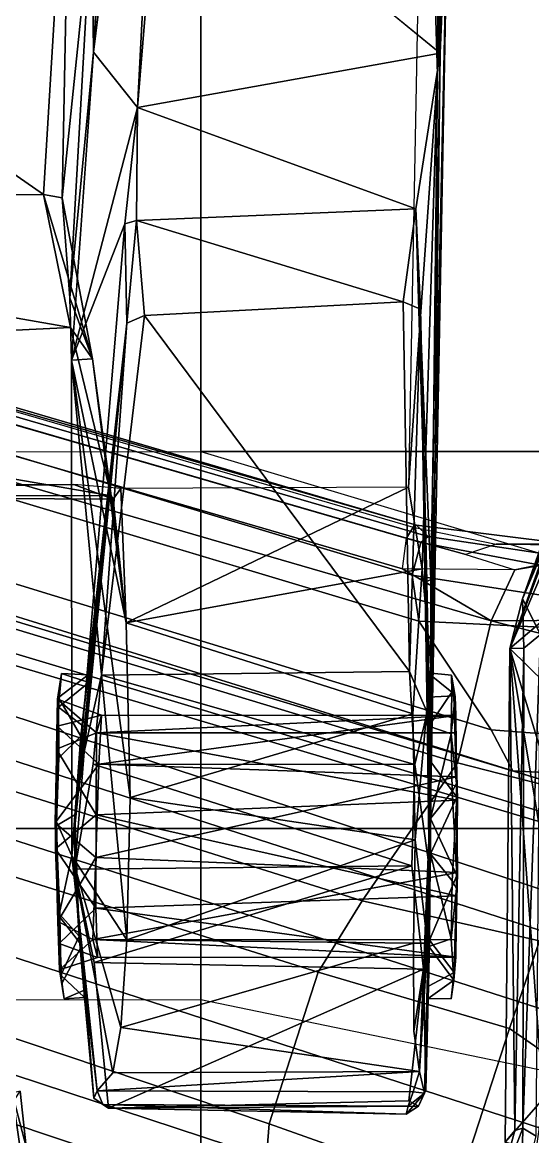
# Model space of a CAD drawing. Extents: x -14.5 to 14.5, y -12.2 to 16.5.
# Drawn here: x -2.475 to -1.69, y 0.532 to 2.248 of the extents above; entities that cross this region are included whole.
import ezdxf

# ---------------------------------------------------------------- set-up
doc = ezdxf.new("R2010")
doc.units = 0
doc.header["$MEASUREMENT"] = 0
for name, color, linetype in [('BASE', 253, 'Continuous'), ('FABRIC', 80, 'Continuous'), ('SEAT-CHASSIS', 253, 'Continuous'), ('SEAT-FRAME', 253, 'Continuous')]:
    doc.layers.add(name, color=color, linetype=linetype)

msp = doc.modelspace()

# ---------------------------------------------------------------- linework, layer by layer
at = {"layer": 'BASE'}
for points in [[(-1.9523, 0.895, 7.085), (-1.8056, 1.1079, 7.0339), (-13.4938, 4.6436, 4.3934), (-13.4925, 4.5277, 4.4344)], [(-1.7533, 1.3264, 6.9168), (-12.9834, 4.5899, 4.4664), (-13.4938, 4.6436, 4.3934), (-1.8056, 1.1079, 7.0339)], [(-1.7533, 1.3264, 6.9168), (-1.8899, 1.4063, 6.8442), (-11.1579, 4.1057, 4.8039), (-12.9834, 4.5899, 4.4664)], [(-2.0197, 0.7853, 7.0973), (-1.9523, 0.895, 7.085), (-13.4925, 4.5277, 4.4344), (-13.5515, 4.4038, 4.4405)], [(-1.2637, 0.7159, 4.4404), (-12.328, 4.2866, 3.356), (-12.3542, 4.423, 3.4417), (-1.222, 0.7632, 4.5663)], [(-1.5852, 0.9892, 6.0103), (-1.222, 0.7632, 4.5663), (-12.3542, 4.423, 3.4417), (-10.1613, 3.5437, 4.2331)], [(-13.5519, 4.4026, 4.4405), (-13.577, 4.2677, 4.4344), (-2.1056, 0.4235, 7.085), (-2.0956, 0.5519, 7.0973)], [(-13.5519, 4.4026, 4.4405), (-2.0956, 0.5519, 7.0973), (-2.0197, 0.7853, 7.0973), (-13.5515, 4.4038, 4.4405)], [(-1.2637, 0.7159, 4.4404), (-1.3389, 0.6206, 4.3723), (-12.3551, 4.1518, 3.3008), (-12.328, 4.2866, 3.356)], [(-13.577, 4.2677, 4.4344), (-13.6462, 4.1747, 4.3934), (-2.112, 0.165, 7.0339), (-2.1056, 0.4235, 7.085)], [(-2.112, 0.165, 7.0339), (-13.6462, 4.1747, 4.3934), (-13.2017, 3.9181, 4.4664), (-2.1981, -0.0425, 6.9168)], [(-1.3935, 0.4528, 4.3723), (-12.4004, 4.0291, 3.2861), (-12.3551, 4.1518, 3.3008), (-1.3389, 0.6206, 4.3723)], [(-1.8839, 1.4539, 6.7906), (-10.3987, 3.9255, 4.925), (-11.1579, 4.1057, 4.8039), (-1.8899, 1.4063, 6.8442)], [(-1.448, 0.2849, 4.3723), (-12.4358, 3.9033, 3.3008), (-12.4004, 4.0291, 3.2861), (-1.3935, 0.4528, 4.3723)], [(-13.2017, 3.9181, 4.4664), (-11.4401, 3.2369, 4.8039), (-2.3555, -0.0269, 6.8442), (-2.1981, -0.0425, 6.9168)], [(-10.1873, 3.8901, 4.9419), (-1.8736, 1.4707, 6.7435), (-1.8839, 1.4539, 6.7906), (-10.3987, 3.9255, 4.925)], [(-1.448, 0.2849, 4.3723), (-1.4431, 0.1637, 4.4404), (-12.4931, 3.7783, 3.356), (-12.4358, 3.9033, 3.3008)], [(-9.3923, 3.6833, 5.0656), (-10.1873, 3.8901, 4.9419), (-1.8736, 1.4707, 6.7435), (-1.8684, 1.4737, 6.6973)], [(-1.4372, 0.1008, 4.5663), (-12.5945, 3.6833, 3.4417), (-12.4931, 3.7783, 3.356), (-1.4431, 0.1637, 4.4404)], [(-1.675, 1.0814, 6.3732), (-10.1721, 3.6408, 4.5612), (-10.1351, 3.7122, 4.6754), (-1.7203, 1.0954, 6.5155)], [(-9.3923, 3.6833, 5.0656), (-1.8684, 1.4737, 6.6973), (-3.0733, 1.8203, 6.4086), (-9.5078, 3.7178, 4.9632)], [(-1.4372, 0.1008, 4.5663), (-1.8638, 0.1315, 6.0103), (-10.3036, 3.1057, 4.2331), (-12.5945, 3.6833, 3.4417)], [(-1.675, 1.0814, 6.3732), (-1.6792, 1.0333, 6.2321), (-10.1726, 3.586, 4.4356), (-10.1721, 3.6408, 4.5612)], [(-1.5852, 0.9892, 6.0103), (-10.1613, 3.5437, 4.2331), (-10.1726, 3.586, 4.4356), (-1.6792, 1.0333, 6.2321)], [(-1.8648, 1.326, 6.5461), (-1.7533, 1.1584, 6.5345), (-8.8919, 3.3499, 4.9948), (-9.389, 3.5835, 4.902)], [(-1.7203, 1.0954, 6.5155), (-8.7803, 3.2909, 4.9717), (-8.8919, 3.3499, 4.9948), (-1.7533, 1.1584, 6.5345)], [(-2.3555, -0.0269, 6.8442), (-11.4401, 3.2369, 4.8039), (-10.72, 2.9364, 4.925), (-2.3787, -0.0689, 6.7906)], [(-1.9658, 0.151, 6.2321), (-10.3376, 3.0782, 4.4356), (-10.3036, 3.1057, 4.2331), (-1.8638, 0.1315, 6.0103)], [(-1.9658, 0.151, 6.2321), (-1.9907, 0.1097, 6.3732), (-10.3694, 3.0335, 4.5612), (-10.3376, 3.0782, 4.4356)], [(-2.0356, 0.125, 6.5155), (-10.3815, 2.954, 4.6754), (-10.3694, 3.0335, 4.5612), (-1.9907, 0.1097, 6.3732)], [(-2.3802, -0.0885, 6.7435), (-2.3787, -0.0689, 6.7906), (-10.72, 2.9364, 4.925), (-10.5282, 2.8407, 4.9419)], [(-2.3778, -0.094, 6.6973), (-2.3802, -0.0885, 6.7435), (-10.5282, 2.8407, 4.9419), (-9.7635, 2.5408, 5.0656)], [(-2.0994, 0.0934, 6.5345), (-2.288, 0.0233, 6.5461), (-9.7022, 2.6196, 4.902), (-9.1627, 2.5164, 4.9948)], [(-9.8772, 2.5808, 4.9632), (-3.5563, 0.3337, 6.4086), (-2.3778, -0.094, 6.6973), (-9.7635, 2.5408, 5.0656)], [(-2.0994, 0.0934, 6.5345), (-9.1627, 2.5164, 4.9948), (-9.0377, 2.4985, 4.9717), (-2.0356, 0.125, 6.5155)], [(-1.8648, 1.326, 6.5461), (-5.6269, 2.4548, 5.7241), (-4.5619, 2.2047, 5.9794), (-1.8751, 1.3969, 6.5663)], [(-1.8616, 1.4472, 6.6204), (-1.8751, 1.3969, 6.5663), (-4.5619, 2.2047, 5.9794), (-4.6201, 2.2464, 5.9865)], [(-1.8616, 1.4472, 6.6204), (-4.6201, 2.2464, 5.9865), (-4.0936, 2.1083, 6.1354), (-1.8507, 1.456, 6.6449)], [(-1.8507, 1.456, 6.6449), (-4.0936, 2.1083, 6.1354), (-3.0733, 1.8203, 6.4086), (-1.8684, 1.4737, 6.6973)], [(-1.3237, 1.4726, 6.8876), (-1.3327, 1.4902, 6.8456), (-1.5353, 1.4422, 6.831), (-1.717, 1.4051, 6.858)], [(-1.8839, 1.4539, 6.7906), (-1.8736, 1.4707, 6.7435), (-1.7456, 1.4444, 6.7875), (-1.7926, 1.4286, 6.8235)], [(-1.6332, 1.4444, 6.7236), (-1.8684, 1.4737, 6.6973), (-1.8736, 1.4707, 6.7435), (-1.7456, 1.4444, 6.7875)], [(-1.8507, 1.456, 6.6449), (-1.8684, 1.4737, 6.6973), (-1.6332, 1.4444, 6.7236), (-1.6616, 1.4282, 6.674)], [(-1.3237, 1.4726, 6.8876), (-1.717, 1.4051, 6.858), (-1.7533, 1.3264, 6.9168), (-1.3317, 1.3295, 7.0036)], [(-1.6332, 1.4444, 6.7236), (-1.7456, 1.4444, 6.7875), (-1.5353, 1.4422, 6.831), (-1.4326, 1.4656, 6.7529)], [(-1.8839, 1.4539, 6.7906), (-1.7926, 1.4286, 6.8235), (-1.717, 1.4051, 6.858), (-1.8899, 1.4063, 6.8442)], [(-1.8751, 1.3969, 6.5663), (-1.8616, 1.4472, 6.6204), (-1.6286, 1.403, 6.6425), (-1.6564, 1.3628, 6.605)], [(-1.6286, 1.403, 6.6425), (-1.8616, 1.4472, 6.6204), (-1.8507, 1.456, 6.6449), (-1.6616, 1.4282, 6.674)], [(-1.5353, 1.4422, 6.831), (-1.7456, 1.4444, 6.7875), (-1.7926, 1.4286, 6.8235), (-1.717, 1.4051, 6.858)], [(-1.7533, 1.3264, 6.9168), (-1.717, 1.4051, 6.858), (-1.717, 1.4051, 6.858), (-1.8899, 1.4063, 6.8442)], [(-1.8648, 1.326, 6.5461), (-1.8751, 1.3969, 6.5663), (-1.6564, 1.3628, 6.605), (-1.6562, 1.3158, 6.5882)], [(-1.5057, 1.1397, 6.5896), (-1.7533, 1.1584, 6.5345), (-1.8648, 1.326, 6.5461), (-1.6562, 1.3158, 6.5882)], [(-1.399, 1.2357, 7.0473), (-1.7533, 1.3264, 6.9168), (-1.8056, 1.1079, 7.0339), (-1.5466, 1.0416, 7.1126)], [(-1.399, 1.2357, 7.0473), (-1.3317, 1.3295, 7.0036), (-1.7533, 1.3264, 6.9168)], [(-2.3381, -0.0279, 6.5663), (-4.9865, 0.8977, 5.9794), (-5.9951, 1.3214, 5.7241), (-2.288, 0.0233, 6.5461)], [(-1.4408, 1.0805, 6.5593), (-1.7203, 1.0954, 6.5155), (-1.7533, 1.1584, 6.5345), (-1.5057, 1.1397, 6.5896)], [(-1.6789, 0.8337, 7.1508), (-1.5466, 1.0416, 7.1126), (-1.8056, 1.1079, 7.0339), (-1.9523, 0.895, 7.085)], [(-1.4408, 1.0805, 6.5593), (-1.3842, 1.0811, 6.4327), (-1.675, 1.0814, 6.3732), (-1.7203, 1.0954, 6.5155)], [(-5.0581, 0.8983, 5.9865), (-4.9865, 0.8977, 5.9794), (-2.3381, -0.0279, 6.5663), (-2.3567, -0.0766, 6.6204)], [(-2.3531, -0.0901, 6.6449), (-4.5511, 0.7005, 6.1354), (-5.0581, 0.8983, 5.9865), (-2.3567, -0.0766, 6.6204)], [(-1.6789, 0.8337, 7.1508), (-1.9523, 0.895, 7.085), (-2.0197, 0.7853, 7.0973), (-1.7255, 0.6986, 7.1668)], [(-1.7255, 0.6986, 7.1668), (-1.3589, 0.4443, 7.2603), (-1.2382, 0.7139, 7.2603), (-1.6789, 0.8337, 7.1508)], [(-1.8066, 0.4491, 7.1668), (-1.7255, 0.6986, 7.1668), (-2.0197, 0.7853, 7.0973), (-2.0956, 0.5519, 7.0973)], [(-2.3778, -0.094, 6.6973), (-3.5563, 0.3337, 6.4086), (-4.5511, 0.7005, 6.1354), (-2.3531, -0.0901, 6.6449)], [(-1.3589, 0.4443, 7.2603), (-1.7255, 0.6986, 7.1668), (-1.8066, 0.4491, 7.1668), (-1.3589, 0.4443, 7.2603)], [(-1.8066, 0.4491, 7.1668), (-2.0956, 0.5519, 7.0973), (-2.1056, 0.4235, 7.085), (-1.8483, 0.3124, 7.1508)]]:
    msp.add_3dface(points, dxfattribs=at)
at = {"layer": 'FABRIC'}
for points in [[(-8.9334, 2.4369, 19.7693), (-9.103, 1.0067, 19.8925), (9.103, 1.0067, 19.8925), (8.9334, 2.4369, 19.7693)], [(-9.1419, -0.2199, 20), (9.1419, -0.2199, 20), (9.103, 1.0067, 19.8925), (-9.103, 1.0067, 19.8925)]]:
    msp.add_3dface(points, dxfattribs=at)
at = {"layer": 'SEAT-CHASSIS'}
for points in [[(-1.7051, 1.3603, 12.4118), (-1.6776, 1.3052, 12.4459), (-1.5431, 1.7427, 12.3786)], [(-1.7051, 1.3603, 12.4118), (-1.5431, 1.7427, 12.3786), (-1.5779, 1.7203, 12.352)], [(-1.7051, 1.3603, 12.4118), (-1.5779, 1.7203, 12.352), (-1.5939, 1.6494, 12.0894)], [(-1.725, 1.2839, 12.1054), (-1.5939, 1.6494, 12.0894), (-1.624, 1.551, 12.0444)], [(-1.5939, 1.6494, 12.0894), (-1.725, 1.2839, 12.1054), (-1.7051, 1.3603, 12.4118)], [(-1.725, 1.2839, 12.1054), (-1.624, 1.551, 12.0444), (-1.6257, 1.5165, 11.9822)], [(-1.6257, 1.5165, 11.9822), (-1.6365, 1.3588, 11.2606), (-1.725, 1.2839, 12.1054)], [(-1.7051, 1.3603, 12.4118), (-1.725, 1.2839, 12.1054), (-1.7034, 1.2845, 12.4261)], [(-1.6694, 1.2294, 11.1137), (-1.725, 1.2839, 12.1054), (-1.6365, 1.3588, 11.2606)], [(-1.6776, 1.3052, 12.4459), (-1.7051, 1.3603, 12.4118), (-1.7034, 1.2845, 12.4261)], [(-1.6841, 0.5326, 12.3706), (-1.6776, 1.3052, 12.4459), (-1.7046, 0.5449, 12.3556)], [(-1.7034, 1.2845, 12.4261), (-1.7046, 0.5449, 12.3556), (-1.6776, 1.3052, 12.4459)], [(-1.7322, 0.5237, 12.1538), (-1.725, 1.2839, 12.1054), (-1.6736, 0.5904, 11.1661)], [(-1.7169, 0.5412, 12.3338), (-1.725, 1.2839, 12.1054), (-1.7322, 0.5237, 12.1538)], [(-1.7169, 0.5412, 12.3338), (-1.7034, 1.2845, 12.4261), (-1.725, 1.2839, 12.1054)], [(-1.6736, 0.5904, 11.1661), (-1.725, 1.2839, 12.1054), (-1.6658, 0.9282, 11.0424)], [(-1.6658, 0.9282, 11.0424), (-1.725, 1.2839, 12.1054), (-1.6668, 1.0925, 11.0501)], [(-1.6668, 1.0925, 11.0501), (-1.725, 1.2839, 12.1054), (-1.6694, 1.2294, 11.1137)], [(-1.7046, 0.5449, 12.3556), (-1.7034, 1.2845, 12.4261), (-1.7169, 0.5412, 12.3338)], [(-2.5254, 0.5311, 11.1892), (-2.4787, 0.6019, 12.1123), (-2.4695, 0.5165, 12.1622)], [(-2.4787, 0.6019, 12.1123), (-2.491, 0.5987, 12.3365), (-2.4695, 0.5165, 12.1622)], [(-2.4722, 0.4678, 12.339), (-2.491, 0.5987, 12.3365), (-2.5158, 0.598, 12.3695)], [(-2.503, 0.4531, 12.3604), (-2.4722, 0.4678, 12.339), (-2.5158, 0.598, 12.3695)], [(-2.4695, 0.5165, 12.1622), (-2.491, 0.5987, 12.3365), (-2.4722, 0.4678, 12.339)], [(-1.7322, 0.5237, 12.1538), (-1.6736, 0.5904, 11.1661), (-1.6847, 0.5107, 11.1984)], [(-1.7067, 0.4447, 12.3592), (-1.7046, 0.5449, 12.3556), (-1.7428, 0.4466, 12.332)], [(-1.7046, 0.5449, 12.3556), (-1.7169, 0.5412, 12.3338), (-1.7428, 0.4466, 12.332)], [(-1.7322, 0.5237, 12.1538), (-1.7428, 0.4466, 12.332), (-1.7169, 0.5412, 12.3338)], [(-1.7067, 0.4447, 12.3592), (-1.6841, 0.5326, 12.3706), (-1.7046, 0.5449, 12.3556)]]:
    msp.add_3dface(points, dxfattribs=at)
at = {"layer": 'SEAT-FRAME'}
for points in [[(-2.3685, 2.4213, 12.378), (-2.2922, 3.5077, 12.6246), (-2.3658, 2.2022, 12.2976)], [(-2.3658, 2.2022, 12.2976), (-2.2922, 3.5077, 12.6246), (-2.2879, 3.4439, 12.5745)], [(-2.2879, 3.4439, 12.5745), (-2.2412, 3.2186, 12.1081), (-2.3658, 2.2022, 12.2976)], [(-2.2981, 2.1168, 11.8375), (-2.3658, 2.2022, 12.2976), (-2.2412, 3.2186, 12.1081)], [(-2.2981, 2.1168, 11.8375), (-2.2412, 3.2186, 12.1081), (-2.262, 2.5535, 11.9191)], [(-1.814, 2.8388, 12.8641), (-1.832, 2.8308, 12.8907), (-1.8361, 2.1675, 12.7634)], [(-1.82, 2.4852, 11.9017), (-1.814, 2.8388, 12.8641), (-1.8361, 2.1675, 12.7634)], [(-1.8361, 2.1675, 12.7634), (-1.8563, 2.8249, 12.8973), (-1.8806, 1.532, 12.6863)], [(-1.8563, 2.8249, 12.8973), (-1.8361, 2.1675, 12.7634), (-1.832, 2.8308, 12.8907)], [(-3.5501, 2.754, 12.4857), (-2.4426, 1.9828, 12.3334), (-3.5378, 1.9766, 12.3381)], [(-2.4002, 2.6851, 12.4639), (-2.4426, 1.9828, 12.3334), (-3.5501, 2.754, 12.4857)], [(-2.4426, 1.9828, 12.3334), (-2.4002, 2.6851, 12.4639), (-2.4142, 1.9776, 12.3141)], [(-2.4142, 1.9776, 12.3141), (-2.4002, 2.6851, 12.4639), (-2.3685, 2.4213, 12.378)], [(-2.2981, 2.1168, 11.8375), (-2.262, 2.5535, 11.9191), (-1.8322, 2.2004, 11.8511)], [(-1.8462, 1.0654, 11.8879), (-1.82, 2.4852, 11.9017), (-1.8463, 1.2579, 12.6018)], [(-1.8361, 2.1675, 12.7634), (-1.8463, 1.2579, 12.6018), (-1.82, 2.4852, 11.9017)], [(-1.8322, 2.2004, 11.8511), (-1.82, 2.4852, 11.9017), (-1.8462, 1.0654, 11.8879)], [(-3.3002, 1.5863, 15.411), (-2.2005, 1.5869, 15.4552), (-2.2005, 2.4279, 15.3515), (-3.3002, 2.4273, 15.3083)], [(-2.3685, 2.4213, 12.378), (-2.4022, 1.824, 12.2634), (-2.4142, 1.9776, 12.3141)], [(-2.3685, 2.4213, 12.378), (-2.3658, 2.2022, 12.2976), (-2.4022, 1.824, 12.2634)], [(-2.2005, 1.5869, 15.4552), (-1.1003, 1.5871, 15.4818), (-1.1003, 2.4282, 15.3775), (-2.2005, 2.4279, 15.3515)], [(-2.4022, 1.824, 12.2634), (-2.3658, 2.2022, 12.2976), (-2.3998, 1.7285, 12.2209)], [(-2.2981, 2.1168, 11.8375), (-2.3998, 1.7277, 12.2208), (-2.3658, 2.2022, 12.2976)], [(-2.2981, 2.1168, 11.8375), (-1.8322, 2.2004, 11.8511), (-1.8694, 1.9606, 11.7744)], [(-1.8322, 2.2004, 11.8511), (-1.8463, 1.3901, 11.8609), (-1.8694, 1.9606, 11.7744)], [(-1.8462, 1.0654, 11.8879), (-1.8463, 1.3901, 11.8609), (-1.8322, 2.2004, 11.8511)], [(-1.8361, 2.1675, 12.7634), (-1.8806, 1.532, 12.6863), (-1.8598, 1.4063, 12.6592)], [(-1.8361, 2.1675, 12.7634), (-1.8598, 1.4063, 12.6592), (-1.8463, 1.2579, 12.6018)], [(-2.2981, 2.1168, 11.8375), (-2.3174, 1.9378, 11.794), (-2.3998, 1.7277, 12.2208)], [(-2.2994, 1.9429, 11.7646), (-2.3174, 1.9378, 11.794), (-2.2981, 2.1168, 11.8375)], [(-2.2994, 1.9429, 11.7646), (-2.2981, 2.1168, 11.8375), (-1.8694, 1.9606, 11.7744)], [(-2.4426, 1.9828, 12.3334), (-2.4012, 1.7782, 12.5051), (-3.5378, 1.9766, 12.3381)], [(-3.5378, 1.9766, 12.3381), (-2.4012, 1.7782, 12.5051), (-3.5221, 1.7238, 12.5464)], [(-2.3672, 1.73, 12.5178), (-2.4426, 1.9828, 12.3334), (-2.4142, 1.9776, 12.3141)], [(-2.4426, 1.9828, 12.3334), (-2.3672, 1.73, 12.5178), (-2.4012, 1.7782, 12.5051)], [(-2.4022, 1.824, 12.2634), (-2.3672, 1.73, 12.5178), (-2.4142, 1.9776, 12.3141)], [(-2.2994, 1.9429, 11.7646), (-1.8694, 1.9606, 11.7744), (-1.8891, 1.8178, 11.6741)], [(-1.8694, 1.9606, 11.7744), (-1.8623, 1.8061, 11.6899), (-1.8891, 1.8178, 11.6741)], [(-1.8525, 1.3869, 11.8294), (-1.8694, 1.9606, 11.7744), (-1.8463, 1.3901, 11.8609)], [(-1.8694, 1.9606, 11.7744), (-1.8525, 1.3869, 11.8294), (-1.8623, 1.8061, 11.6899)], [(-2.2994, 1.9429, 11.7646), (-2.3143, 1.7848, 11.6833), (-2.3174, 1.9378, 11.794)], [(-2.2872, 1.7968, 11.6554), (-2.3143, 1.7848, 11.6833), (-2.2994, 1.9429, 11.7646)], [(-2.2872, 1.7968, 11.6554), (-2.2994, 1.9429, 11.7646), (-1.8891, 1.8178, 11.6741)], [(-2.3174, 1.9378, 11.794), (-2.3994, 0.9642, 11.7007), (-2.3998, 1.7277, 12.2208)], [(-2.3174, 1.9378, 11.794), (-2.3143, 1.7848, 11.6833), (-2.3994, 0.9642, 11.7007)], [(-2.3672, 1.73, 12.5178), (-2.4022, 1.824, 12.2634), (-2.3998, 1.7277, 12.2208)], [(-1.8891, 1.8178, 11.6741), (-1.8792, 1.2485, 11.1128), (-2.2872, 1.7968, 11.6554)], [(-1.8623, 1.8061, 11.6899), (-1.8792, 1.2485, 11.1128), (-1.8891, 1.8178, 11.6741)], [(-1.8519, 1.185, 11.0924), (-1.8792, 1.2485, 11.1128), (-1.8623, 1.8061, 11.6899)], [(-1.8508, 1.2462, 11.3958), (-1.8519, 1.185, 11.0924), (-1.8623, 1.8061, 11.6899)], [(-1.8792, 1.2485, 11.1128), (-2.3534, 1.2427, 11.1101), (-2.2872, 1.7968, 11.6554)], [(-2.2872, 1.7968, 11.6554), (-2.3534, 1.2427, 11.1101), (-2.3143, 1.7848, 11.6833)], [(-2.3388, 1.5191, 12.6491), (-3.5221, 1.7238, 12.5464), (-2.4012, 1.7782, 12.5051)], [(-2.4012, 1.7782, 12.5051), (-2.3672, 1.73, 12.5178), (-2.3388, 1.5191, 12.6491)], [(-2.3143, 1.7848, 11.6833), (-2.3851, 1.1485, 11.6469), (-2.3994, 0.9642, 11.7007)], [(-2.3143, 1.7848, 11.6833), (-2.3738, 1.2431, 11.4983), (-2.3851, 1.1485, 11.6469)], [(-2.3803, 1.1247, 11.0598), (-2.3731, 1.2314, 11.3549), (-2.3143, 1.7848, 11.6833)], [(-2.3534, 1.2427, 11.1101), (-2.3803, 1.1247, 11.0598), (-2.3143, 1.7848, 11.6833)], [(-2.3143, 1.7848, 11.6833), (-2.3731, 1.2314, 11.3549), (-2.3738, 1.2431, 11.4983)], [(-3.5221, 1.7238, 12.5464), (-2.3388, 1.5191, 12.6491), (-3.5118, 1.5204, 12.6626)], [(-2.3156, 1.3233, 12.6396), (-2.3672, 1.73, 12.5178), (-2.3998, 1.7277, 12.2208)], [(-2.3998, 1.7277, 12.2208), (-2.3994, 0.9642, 11.7007), (-2.3144, 0.8353, 12.3264)], [(-2.3093, 1.0545, 12.5126), (-2.3998, 1.7277, 12.2208), (-2.3144, 0.8353, 12.3264)], [(-2.3156, 1.3233, 12.6396), (-2.3998, 1.7277, 12.2208), (-2.3093, 1.0545, 12.5126)], [(-2.3388, 1.5191, 12.6491), (-2.3672, 1.73, 12.5178), (-2.3156, 1.3233, 12.6396)], [(-2.2005, 0.7428, 15.5307), (-3.3002, 0.7424, 15.4856), (-3.3002, 1.5863, 15.411), (-2.2005, 1.5869, 15.4552)], [(-2.2005, 1.5869, 15.4552), (-1.2083, 1.2894, 15.51), (-1.188, 1.3927, 15.5004), (-1.1003, 1.5871, 15.4818)], [(-1.2083, 0.5375, 15.57), (-2.2005, 0.7428, 15.5307), (-2.2005, 1.5869, 15.4552), (-1.2083, 1.2894, 15.51)], [(-2.3353, 1.5135, 12.668), (-2.3963, 1.5362, 12.6868), (-3.5118, 1.5204, 12.6626)], [(-3.5026, 1.5322, 12.6842), (-3.5118, 1.5204, 12.6626), (-2.3963, 1.5362, 12.6868)], [(-2.3963, 1.5362, 12.6868), (-2.3353, 1.5135, 12.668), (-2.3239, 1.5303, 12.6848)], [(-2.3353, 1.5135, 12.668), (-2.3156, 1.3233, 12.6396), (-2.3239, 1.5303, 12.6848)], [(-2.3239, 1.5303, 12.6848), (-2.3156, 1.3233, 12.6396), (-1.8806, 1.532, 12.6863)], [(-2.3156, 1.3233, 12.6396), (-1.8598, 1.4063, 12.6592), (-1.8806, 1.532, 12.6863)], [(-2.3388, 1.5191, 12.6491), (-2.3353, 1.5135, 12.668), (-3.5118, 1.5204, 12.6626)], [(-2.3156, 1.3233, 12.6396), (-2.3353, 1.5135, 12.668), (-2.3388, 1.5191, 12.6491)], [(-1.8598, 1.4063, 12.6592), (-2.3156, 1.3233, 12.6396), (-1.8739, 1.1832, 12.5874)], [(-1.8462, 1.0654, 11.8879), (-1.8525, 1.3869, 11.8294), (-1.8463, 1.3901, 11.8604)], [(-1.8462, 1.0654, 11.8879), (-1.8479, 1.1111, 11.6665), (-1.8525, 1.3869, 11.8294)], [(-1.8525, 1.3869, 11.8294), (-1.8479, 1.1111, 11.6665), (-1.8498, 1.2086, 11.5791)], [(-2.3156, 1.3233, 12.6396), (-2.3093, 1.0545, 12.5126), (-1.8739, 1.1832, 12.5874)], [(-1.8705, 0.9893, 12.4654), (-1.8515, 0.8301, 12.2964), (-1.8463, 1.2579, 12.6018)], [(-1.8462, 1.0654, 11.8879), (-1.8463, 1.2579, 12.6018), (-1.8515, 0.8301, 12.2964)], [(-2.4214, 1.2057, 11.4747), (-2.4151, 1.2451, 11.4753), (-2.4196, 1.1933, 11.2878)], [(-2.4151, 1.2451, 11.4753), (-2.4214, 1.2057, 11.4747), (-2.4196, 1.2085, 11.5754)], [(-2.3731, 1.2314, 11.3549), (-2.4196, 1.1933, 11.2878), (-2.4151, 1.2451, 11.4753)], [(-2.3738, 1.2431, 11.4983), (-2.4151, 1.2451, 11.4753), (-2.4196, 1.2085, 11.5754)], [(-2.4196, 1.2085, 11.5754), (-2.3851, 1.1485, 11.6469), (-2.3738, 1.2431, 11.4983)], [(-2.3738, 1.2431, 11.4983), (-2.3731, 1.2314, 11.3549), (-2.4151, 1.2451, 11.4753)], [(-2.3534, 1.2427, 11.1101), (-1.8713, 1.1051, 11.0424), (-2.3662, 1.1054, 11.0416)], [(-1.8792, 1.2485, 11.1128), (-1.8713, 1.1051, 11.0424), (-2.3534, 1.2427, 11.1101)], [(-1.8713, 1.1051, 11.0424), (-1.8792, 1.2485, 11.1128), (-1.8519, 1.185, 11.0924)], [(-1.8508, 1.2462, 11.3958), (-1.8493, 1.1642, 11.2598), (-1.8519, 1.185, 11.0924)], [(-1.8493, 1.1642, 11.2598), (-1.8508, 1.2462, 11.3958), (-1.8142, 1.2163, 11.3281)], [(-1.8508, 1.2462, 11.3958), (-1.8144, 1.2426, 11.409), (-1.8142, 1.2163, 11.3281)], [(-1.8144, 1.2426, 11.409), (-1.8082, 1.1806, 11.4036), (-1.8091, 1.21, 11.345)], [(-1.8144, 1.2426, 11.409), (-1.8091, 1.21, 11.345), (-1.8142, 1.2163, 11.3281)], [(-2.4196, 1.1933, 11.2878), (-2.3731, 1.2314, 11.3549), (-2.3795, 1.1627, 11.2583)], [(-2.3731, 1.2314, 11.3549), (-2.3803, 1.1247, 11.0598), (-2.3795, 1.1627, 11.2583)], [(-2.4228, 1.1285, 11.6098), (-2.4196, 1.2085, 11.5754), (-2.4214, 1.2057, 11.4747)], [(-2.361, 1.1539, 11.5515), (-2.4228, 1.1285, 11.6098), (-2.4214, 1.2057, 11.4747)], [(-2.4196, 1.1933, 11.2878), (-2.4217, 1.1642, 11.3147), (-2.4214, 1.2057, 11.4747)], [(-2.4214, 1.2057, 11.4747), (-2.4217, 1.1642, 11.3147), (-2.3536, 1.1813, 11.4114)], [(-2.4214, 1.2057, 11.4747), (-2.3536, 1.1813, 11.4114), (-2.361, 1.1539, 11.5515)], [(-2.3851, 1.1485, 11.6469), (-2.4196, 1.2085, 11.5754), (-2.4194, 1.1152, 11.6652)], [(-1.8493, 1.1642, 11.2598), (-1.8142, 1.2163, 11.3281), (-1.8152, 1.1524, 11.2483)], [(-1.8152, 1.1524, 11.2483), (-1.8142, 1.2163, 11.3281), (-1.8091, 1.21, 11.345)], [(-1.8152, 1.1524, 11.2483), (-1.8091, 1.21, 11.345), (-1.807, 1.0759, 11.2218)], [(-1.8066, 1.0549, 11.6881), (-1.8077, 1.154, 11.5427), (-1.811, 1.2107, 11.5774)], [(-1.807, 1.0863, 11.2795), (-1.807, 1.0759, 11.2218), (-1.8091, 1.21, 11.345)], [(-1.8082, 1.1806, 11.4036), (-1.807, 1.0863, 11.2795), (-1.8091, 1.21, 11.345)], [(-2.4217, 1.1642, 11.3147), (-2.4196, 1.1933, 11.2878), (-2.4231, 1.0108, 11.1943)], [(-1.8519, 1.185, 11.0924), (-1.8491, 0.9476, 11.0479), (-1.8713, 1.1051, 11.0424)], [(-1.8493, 1.1642, 11.2598), (-1.8468, 1.0217, 11.1886), (-1.8519, 1.185, 11.0924)], [(-1.8468, 1.0217, 11.1886), (-1.8491, 0.9476, 11.0479), (-1.8519, 1.185, 11.0924)], [(-2.4217, 1.1642, 11.3147), (-2.3576, 1.1056, 11.2893), (-2.3536, 1.1813, 11.4114)], [(-2.3536, 1.1813, 11.4114), (-1.8082, 1.1806, 11.4036), (-2.361, 1.1539, 11.5515)], [(-2.361, 1.1539, 11.5515), (-1.8082, 1.1806, 11.4036), (-1.8077, 1.154, 11.5427)], [(-2.3536, 1.1813, 11.4114), (-2.3576, 1.1056, 11.2893), (-1.8082, 1.1806, 11.4036)], [(-1.807, 1.0863, 11.2795), (-1.8082, 1.1806, 11.4036), (-2.3576, 1.1056, 11.2893)], [(-1.8739, 1.1832, 12.5874), (-2.3093, 1.0545, 12.5126), (-1.8705, 0.9893, 12.4654)], [(-2.4248, 1.015, 11.2323), (-2.4217, 1.1642, 11.3147), (-2.4231, 1.0108, 11.1943)], [(-2.4217, 1.1642, 11.3147), (-2.4248, 1.015, 11.2323), (-2.3576, 1.1056, 11.2893)], [(-2.361, 1.1539, 11.5515), (-2.3616, 1.0275, 11.6329), (-2.4228, 1.1285, 11.6098)], [(-2.3795, 1.1627, 11.2583), (-2.3803, 1.1247, 11.0598), (-2.3947, 1.0277, 11.1897)], [(-1.8053, 1.0503, 11.625), (-2.3616, 1.0275, 11.6329), (-2.361, 1.1539, 11.5515)], [(-1.8077, 1.154, 11.5427), (-1.8053, 1.0503, 11.625), (-2.361, 1.1539, 11.5515)], [(-1.8152, 1.1524, 11.2483), (-1.8468, 1.0217, 11.1886), (-1.8493, 1.1642, 11.2598)], [(-1.8468, 1.0217, 11.1886), (-1.8152, 1.1524, 11.2483), (-1.8135, 1.0633, 11.2032)], [(-1.8152, 1.1524, 11.2483), (-1.807, 1.0759, 11.2218), (-1.8135, 1.0633, 11.2032)], [(-1.8053, 1.0503, 11.625), (-1.8077, 1.154, 11.5427), (-1.8066, 1.0549, 11.6881)], [(-2.4228, 1.1285, 11.6098), (-2.3616, 1.0275, 11.6329), (-2.4241, 0.9754, 11.6555)], [(-2.3947, 0.9437, 11.0338), (-2.3947, 1.0277, 11.1897), (-2.3803, 1.1247, 11.0598)], [(-2.3576, 1.1056, 11.2893), (-2.4248, 1.015, 11.2323), (-2.3622, 0.9619, 11.256)], [(-2.3947, 0.9437, 11.0338), (-2.3662, 1.1054, 11.0416), (-1.8757, 0.949, 11.0274)], [(-2.3662, 1.1054, 11.0416), (-1.8713, 1.1051, 11.0424), (-1.8757, 0.949, 11.0274)], [(-2.3622, 0.9619, 11.256), (-1.807, 1.0863, 11.2795), (-2.3576, 1.1056, 11.2893)], [(-1.8469, 0.9675, 11.7003), (-1.8479, 1.1111, 11.6665), (-1.8462, 1.0654, 11.8879)], [(-1.8479, 1.1111, 11.6665), (-1.8469, 0.9675, 11.7003), (-1.8066, 1.0549, 11.6881)], [(-1.8053, 0.939, 11.2639), (-1.807, 1.0863, 11.2795), (-2.3622, 0.9619, 11.256)], [(-1.8053, 0.939, 11.2639), (-1.807, 1.0759, 11.2218), (-1.807, 1.0863, 11.2795)], [(-1.8641, 0.6323, 11.9951), (-1.8469, 0.9675, 11.7003), (-1.8462, 1.0654, 11.8879)], [(-1.8462, 1.0654, 11.8879), (-1.8515, 0.8301, 12.2964), (-1.8641, 0.6323, 11.9951)], [(-1.8135, 1.0633, 11.2032), (-1.807, 1.0759, 11.2218), (-1.8066, 0.9344, 11.2008)], [(-1.8053, 0.939, 11.2639), (-1.8066, 0.9344, 11.2008), (-1.807, 1.0759, 11.2218)], [(-1.807, 0.903, 11.6094), (-2.3616, 1.0275, 11.6329), (-1.8053, 1.0503, 11.625)], [(-2.3093, 1.0545, 12.5126), (-2.3144, 0.8353, 12.3264), (-1.8705, 0.9893, 12.4654)], [(-1.8135, 0.9259, 11.6857), (-1.8066, 1.0549, 11.6881), (-1.8469, 0.9675, 11.7003)], [(-1.8066, 0.9344, 11.2008), (-1.8468, 1.0217, 11.1886), (-1.8135, 1.0633, 11.2032)], [(-1.8135, 0.9259, 11.6857), (-1.8069, 0.914, 11.6673), (-1.8066, 1.0549, 11.6881)], [(-1.807, 0.903, 11.6094), (-1.8053, 1.0503, 11.625), (-1.8069, 0.914, 11.6673)], [(-1.8066, 1.0549, 11.6881), (-1.8069, 0.914, 11.6673), (-1.8053, 1.0503, 11.625)], [(-2.4209, 0.8634, 11.281), (-2.4248, 1.015, 11.2323), (-2.4177, 0.8741, 11.2237)], [(-2.4177, 0.8741, 11.2237), (-2.4248, 1.015, 11.2323), (-2.4231, 1.0108, 11.1943)], [(-2.4248, 1.015, 11.2323), (-2.4209, 0.8634, 11.281), (-2.3622, 0.9619, 11.256)], [(-2.4241, 0.9754, 11.6555), (-2.3616, 1.0275, 11.6329), (-2.3623, 0.8839, 11.5998)], [(-2.4226, 1.0166, 11.6914), (-2.4191, 0.8721, 11.6644), (-2.3994, 0.9642, 11.7007)], [(-2.3879, 0.8406, 11.2421), (-2.3947, 1.0277, 11.1897), (-2.3947, 0.9437, 11.0338)], [(-2.3616, 1.0275, 11.6329), (-1.807, 0.903, 11.6094), (-2.3623, 0.8839, 11.5998)], [(-1.8491, 0.9476, 11.0479), (-1.8468, 1.0217, 11.1886), (-1.8487, 0.8345, 11.2468)], [(-1.8468, 1.0217, 11.1886), (-1.8066, 0.9344, 11.2008), (-1.8487, 0.8345, 11.2468)], [(-2.3144, 0.8353, 12.3264), (-1.8732, 0.8301, 12.3227), (-1.8705, 0.9893, 12.4654)], [(-1.8732, 0.8301, 12.3227), (-1.8515, 0.8301, 12.2964), (-1.8705, 0.9893, 12.4654)], [(-2.4191, 0.8721, 11.6644), (-2.4241, 0.9754, 11.6555), (-2.4186, 0.8294, 11.5719)], [(-2.3623, 0.8839, 11.5998), (-2.4186, 0.8294, 11.5719), (-2.4241, 0.9754, 11.6555)], [(-2.3667, 0.8354, 11.3373), (-2.3622, 0.9619, 11.256), (-2.4209, 0.8634, 11.281)], [(-2.3836, 0.8265, 11.6305), (-2.3994, 0.9642, 11.7007), (-2.4191, 0.8721, 11.6644)], [(-2.3358, 0.6301, 11.9952), (-2.3994, 0.9642, 11.7007), (-2.3603, 0.6026, 11.7042)], [(-2.3836, 0.8265, 11.6305), (-2.3603, 0.6026, 11.7042), (-2.3994, 0.9642, 11.7007)], [(-2.3236, 0.6999, 12.1405), (-2.3144, 0.8353, 12.3264), (-2.3994, 0.9642, 11.7007)], [(-2.3236, 0.6999, 12.1405), (-2.3994, 0.9642, 11.7007), (-2.3358, 0.6301, 11.9952)], [(-1.8053, 0.939, 11.2639), (-2.3622, 0.9619, 11.256), (-2.3667, 0.8354, 11.3373)], [(-1.8563, 0.5991, 11.6695), (-1.8469, 0.9675, 11.7003), (-1.8641, 0.6323, 11.9951)], [(-1.8494, 0.825, 11.6291), (-1.8469, 0.9675, 11.7003), (-1.8563, 0.5991, 11.6695)], [(-1.8151, 0.8368, 11.6406), (-1.8469, 0.9675, 11.7003), (-1.8494, 0.825, 11.6291)], [(-1.8469, 0.9675, 11.7003), (-1.8151, 0.8368, 11.6406), (-1.8135, 0.9259, 11.6857)], [(-2.3647, 0.8002, 11.0758), (-2.3947, 0.9437, 11.0338), (-1.8757, 0.949, 11.0274)], [(-1.8757, 0.949, 11.0274), (-1.8578, 0.79, 11.0906), (-2.3647, 0.8002, 11.0758)], [(-1.8578, 0.79, 11.0906), (-1.8491, 0.9476, 11.0479), (-1.8487, 0.8345, 11.2468)], [(-2.3652, 0.5911, 11.2089), (-2.3879, 0.8406, 11.2421), (-2.3947, 0.9437, 11.0338)], [(-1.8077, 0.8352, 11.3462), (-1.8053, 0.939, 11.2639), (-2.3667, 0.8354, 11.3373)], [(-1.8487, 0.8345, 11.2468), (-1.8066, 0.9344, 11.2008), (-1.8107, 0.7847, 11.305)], [(-1.8077, 0.8352, 11.3462), (-1.8107, 0.7847, 11.305), (-1.8066, 0.9344, 11.2008)], [(-1.8053, 0.939, 11.2639), (-1.8077, 0.8352, 11.3462), (-1.8066, 0.9344, 11.2008)], [(-1.8151, 0.8368, 11.6406), (-1.8069, 0.914, 11.6673), (-1.8135, 0.9259, 11.6857)], [(-1.8151, 0.8368, 11.6406), (-1.811, 0.7732, 11.5586), (-1.8069, 0.914, 11.6673)], [(-1.807, 0.903, 11.6094), (-1.8069, 0.914, 11.6673), (-1.811, 0.7732, 11.5586)], [(-1.807, 0.903, 11.6094), (-1.8082, 0.8086, 11.4853), (-2.3623, 0.8839, 11.5998)], [(-1.807, 0.903, 11.6094), (-1.811, 0.7732, 11.5586), (-1.8082, 0.8086, 11.4853)], [(-2.3623, 0.8839, 11.5998), (-2.3599, 0.808, 11.4778), (-2.4186, 0.8294, 11.5719)], [(-1.8082, 0.8086, 11.4853), (-2.3599, 0.808, 11.4778), (-2.3623, 0.8839, 11.5998)], [(-2.4209, 0.8634, 11.281), (-2.4177, 0.8741, 11.2237), (-2.4161, 0.7806, 11.3136)], [(-2.418, 0.7891, 11.4147), (-2.4209, 0.8634, 11.281), (-2.4161, 0.7806, 11.3136)], [(-2.3667, 0.8354, 11.3373), (-2.4209, 0.8634, 11.281), (-2.418, 0.7891, 11.4147)], [(-2.4186, 0.8294, 11.5719), (-2.4146, 0.7677, 11.5461), (-2.4191, 0.8721, 11.6644)], [(-2.3836, 0.8265, 11.6305), (-2.4191, 0.8721, 11.6644), (-2.4146, 0.7677, 11.5461)], [(-2.4161, 0.7806, 11.3136), (-2.4177, 0.8741, 11.2237), (-2.3879, 0.8406, 11.2421)], [(-2.4146, 0.7677, 11.5461), (-2.4186, 0.8294, 11.5719), (-2.418, 0.7891, 11.4147)], [(-2.4186, 0.8294, 11.5719), (-2.3599, 0.808, 11.4778), (-2.418, 0.7891, 11.4147)], [(-2.418, 0.7891, 11.4147), (-2.3599, 0.808, 11.4778), (-2.3667, 0.8354, 11.3373)], [(-2.3879, 0.8406, 11.2421), (-2.3799, 0.7463, 11.3898), (-2.4161, 0.7806, 11.3136)], [(-2.3799, 0.7463, 11.3898), (-2.3879, 0.8406, 11.2421), (-2.3652, 0.5911, 11.2089)], [(-2.3603, 0.6026, 11.7042), (-2.3836, 0.8265, 11.6305), (-2.3785, 0.7579, 11.5339)], [(-1.8077, 0.8352, 11.3462), (-2.3667, 0.8354, 11.3373), (-1.8082, 0.8086, 11.4853)], [(-1.8082, 0.8086, 11.4853), (-2.3667, 0.8354, 11.3373), (-2.3599, 0.808, 11.4778)], [(-2.3144, 0.8353, 12.3264), (-2.3236, 0.6999, 12.1405), (-1.8732, 0.8301, 12.3227)], [(-1.8724, 0.6945, 12.1297), (-1.8515, 0.8301, 12.2964), (-1.8732, 0.8301, 12.3227)], [(-1.8724, 0.6945, 12.1297), (-1.8641, 0.6323, 11.9951), (-1.8515, 0.8301, 12.2964)], [(-1.8578, 0.79, 11.0906), (-1.8487, 0.8345, 11.2468), (-1.8543, 0.6042, 11.2079)], [(-1.8506, 0.7448, 11.4989), (-1.8494, 0.825, 11.6291), (-1.8563, 0.5991, 11.6695)], [(-1.8543, 0.6042, 11.2079), (-1.8487, 0.8345, 11.2468), (-1.85, 0.7635, 11.3473)], [(-1.8494, 0.825, 11.6291), (-1.8506, 0.7448, 11.4989), (-1.811, 0.7732, 11.5586)], [(-1.85, 0.7635, 11.3473), (-1.8487, 0.8345, 11.2468), (-1.8107, 0.7847, 11.305)], [(-1.8494, 0.825, 11.6291), (-1.811, 0.7732, 11.5586), (-1.8151, 0.8368, 11.6406)], [(-1.8107, 0.7847, 11.305), (-1.8077, 0.8352, 11.3462), (-1.8082, 0.8086, 11.4853)], [(-1.8082, 0.8086, 11.4853), (-1.8153, 0.7441, 11.4727), (-1.8107, 0.7847, 11.305)], [(-1.8153, 0.7441, 11.4727), (-1.8082, 0.8086, 11.4853), (-1.811, 0.7732, 11.5586)], [(-2.3647, 0.8002, 11.0758), (-1.8578, 0.79, 11.0906), (-2.3429, 0.576, 11.2027)], [(-1.8803, 0.587, 11.1949), (-2.3429, 0.576, 11.2027), (-1.8578, 0.79, 11.0906)], [(-2.4109, 0.7441, 11.4137), (-2.418, 0.7891, 11.4147), (-2.4161, 0.7806, 11.3136)], [(-2.4146, 0.7677, 11.5461), (-2.418, 0.7891, 11.4147), (-2.4109, 0.7441, 11.4137)], [(-2.4109, 0.7441, 11.4137), (-2.4161, 0.7806, 11.3136), (-2.3799, 0.7463, 11.3898)], [(-1.8506, 0.7448, 11.4989), (-1.8153, 0.7441, 11.4727), (-1.811, 0.7732, 11.5586)], [(-2.3785, 0.7579, 11.5339), (-2.4109, 0.7441, 11.4137), (-2.3799, 0.7463, 11.3898)], [(-2.3785, 0.7579, 11.5339), (-2.3799, 0.7463, 11.3898), (-2.3652, 0.5911, 11.2089)], [(-2.3785, 0.7579, 11.5339), (-2.3652, 0.5911, 11.2089), (-2.3603, 0.6026, 11.7042)], [(-1.8506, 0.7448, 11.4989), (-1.8543, 0.6042, 11.2079), (-1.85, 0.7635, 11.3473)], [(-3.3002, -0.1036, 15.5322), (-2.2005, -0.1034, 15.5778), (-2.2005, 0.7428, 15.5307), (-3.3002, 0.7424, 15.4856)], [(-2.2005, -0.1034, 15.5778), (-1.2083, -0.2159, 15.6074), (-1.2083, 0.5375, 15.57), (-2.2005, 0.7428, 15.5307)], [(-1.8543, 0.6042, 11.2079), (-1.8506, 0.7448, 11.4989), (-1.8563, 0.5991, 11.6695)], [(-2.3236, 0.6999, 12.1405), (-2.3358, 0.6301, 11.9952), (-1.8641, 0.6323, 11.9951)], [(-2.3358, 0.6301, 11.9952), (-2.3603, 0.6026, 11.7042), (-1.8641, 0.6323, 11.9951)], [(-2.3603, 0.6026, 11.7042), (-1.8734, 0.6012, 11.7077), (-1.8641, 0.6323, 11.9951)], [(-1.8563, 0.5991, 11.6695), (-1.8641, 0.6323, 11.9951), (-1.8734, 0.6012, 11.7077)], [(-2.3515, 0.5816, 11.6774), (-2.3603, 0.6026, 11.7042), (-2.3652, 0.5911, 11.2089)], [(-1.8734, 0.6012, 11.7077), (-1.8814, 0.5788, 11.6766), (-1.8563, 0.5991, 11.6695)], [(-1.8652, 0.5787, 11.2374), (-1.8543, 0.6042, 11.2079), (-1.8563, 0.5991, 11.6695)], [(-2.3515, 0.5816, 11.6774), (-2.3652, 0.5911, 11.2089), (-2.3429, 0.576, 11.2027)], [(-1.8652, 0.5787, 11.2374), (-2.3429, 0.576, 11.2027), (-1.8803, 0.587, 11.1949)], [(-1.8563, 0.5991, 11.6695), (-1.8842, 0.5668, 11.4495), (-1.8652, 0.5787, 11.2374)], [(-1.8842, 0.5668, 11.4495), (-1.8563, 0.5991, 11.6695), (-1.8814, 0.5788, 11.6766)], [(-1.8814, 0.5788, 11.6766), (-2.3515, 0.5816, 11.6774), (-1.8842, 0.5668, 11.4495)], [(-2.3515, 0.5816, 11.6774), (-2.3429, 0.576, 11.2027), (-1.8842, 0.5668, 11.4495)], [(-2.3429, 0.576, 11.2027), (-1.8652, 0.5787, 11.2374), (-1.8842, 0.5668, 11.4495)]]:
    msp.add_3dface(points, dxfattribs=at)
for points, invisible_edges in [([(-1.8322, 2.2004, 11.8511), (-2.262, 2.5535, 11.9191), (-1.82, 2.4852, 11.9017)], 2), ([(-1.8623, 1.8061, 11.6899), (-1.8498, 1.2086, 11.5791), (-1.8508, 1.2462, 11.3958)], 1), ([(-1.8498, 1.2086, 11.5791), (-1.8623, 1.8061, 11.6899), (-1.8525, 1.3869, 11.8294)], 1), ([(-1.8463, 1.2579, 12.6018), (-1.8598, 1.4063, 12.6592), (-1.8739, 1.1832, 12.5874)], 12), ([(-1.8705, 0.9893, 12.4654), (-1.8463, 1.2579, 12.6018), (-1.8739, 1.1832, 12.5874)], 2), ([(-2.3803, 1.1247, 11.0598), (-2.3534, 1.2427, 11.1101), (-2.3662, 1.1054, 11.0416)], 12), ([(-1.8508, 1.2462, 11.3958), (-1.8498, 1.2086, 11.5791), (-1.811, 1.2107, 11.5774)], 12), ([(-1.8508, 1.2462, 11.3958), (-1.811, 1.2107, 11.5774), (-1.8144, 1.2426, 11.409)], 1), ([(-1.8082, 1.1806, 11.4036), (-1.8144, 1.2426, 11.409), (-1.811, 1.2107, 11.5774)], 12), ([(-2.4228, 1.1285, 11.6098), (-2.4194, 1.1152, 11.6652), (-2.4196, 1.2085, 11.5754)], 1), ([(-1.8479, 1.1111, 11.6665), (-1.811, 1.2107, 11.5774), (-1.8498, 1.2086, 11.5791)], 1), ([(-1.8479, 1.1111, 11.6665), (-1.8066, 1.0549, 11.6881), (-1.811, 1.2107, 11.5774)], 12), ([(-1.8082, 1.1806, 11.4036), (-1.811, 1.2107, 11.5774), (-1.8077, 1.154, 11.5427)], 1), ([(-2.4231, 1.0108, 11.1943), (-2.4196, 1.1933, 11.2878), (-2.3947, 1.0277, 11.1897)], 2), ([(-2.3795, 1.1627, 11.2583), (-2.3947, 1.0277, 11.1897), (-2.4196, 1.1933, 11.2878)], 2), ([(-2.4194, 1.1152, 11.6652), (-2.3994, 0.9642, 11.7007), (-2.3851, 1.1485, 11.6469)], 1), ([(-2.4228, 1.1285, 11.6098), (-2.4241, 0.9754, 11.6555), (-2.4194, 1.1152, 11.6652)], 12), ([(-2.3947, 0.9437, 11.0338), (-2.3803, 1.1247, 11.0598), (-2.3662, 1.1054, 11.0416)], 2), ([(-2.4226, 1.0166, 11.6914), (-2.4194, 1.1152, 11.6652), (-2.4241, 0.9754, 11.6555)], 12), ([(-2.3994, 0.9642, 11.7007), (-2.4194, 1.1152, 11.6652), (-2.4226, 1.0166, 11.6914)], 1), ([(-1.8491, 0.9476, 11.0479), (-1.8757, 0.949, 11.0274), (-1.8713, 1.1051, 11.0424)], 1), ([(-2.4191, 0.8721, 11.6644), (-2.4226, 1.0166, 11.6914), (-2.4241, 0.9754, 11.6555)], 2), ([(-2.4177, 0.8741, 11.2237), (-2.4231, 1.0108, 11.1943), (-2.3947, 1.0277, 11.1897)], 12), ([(-2.3879, 0.8406, 11.2421), (-2.4177, 0.8741, 11.2237), (-2.3947, 1.0277, 11.1897)], 2), ([(-1.8757, 0.949, 11.0274), (-1.8491, 0.9476, 11.0479), (-1.8578, 0.79, 11.0906)], 1), ([(-2.3947, 0.9437, 11.0338), (-2.3647, 0.8002, 11.0758), (-2.3652, 0.5911, 11.2089)], 2), ([(-2.3785, 0.7579, 11.5339), (-2.3836, 0.8265, 11.6305), (-2.4146, 0.7677, 11.5461)], 12), ([(-2.3236, 0.6999, 12.1405), (-1.8724, 0.6945, 12.1297), (-1.8732, 0.8301, 12.3227)], 1), ([(-2.3429, 0.576, 11.2027), (-2.3652, 0.5911, 11.2089), (-2.3647, 0.8002, 11.0758)], 2), ([(-1.8578, 0.79, 11.0906), (-1.8543, 0.6042, 11.2079), (-1.8803, 0.587, 11.1949)], 2), ([(-1.8153, 0.7441, 11.4727), (-1.85, 0.7635, 11.3473), (-1.8107, 0.7847, 11.305)], 1), ([(-2.4146, 0.7677, 11.5461), (-2.4109, 0.7441, 11.4137), (-2.3785, 0.7579, 11.5339)], 12), ([(-1.85, 0.7635, 11.3473), (-1.8153, 0.7441, 11.4727), (-1.8506, 0.7448, 11.4989)], 1), ([(-1.8724, 0.6945, 12.1297), (-2.3236, 0.6999, 12.1405), (-1.8641, 0.6323, 11.9951)], 1), ([(-1.8734, 0.6012, 11.7077), (-2.3603, 0.6026, 11.7042), (-1.8814, 0.5788, 11.6766)], 2), ([(-2.3603, 0.6026, 11.7042), (-2.3515, 0.5816, 11.6774), (-1.8814, 0.5788, 11.6766)], 12), ([(-1.8543, 0.6042, 11.2079), (-1.8652, 0.5787, 11.2374), (-1.8803, 0.587, 11.1949)], 12)]:
    msp.add_3dface(points, dxfattribs=dict(at, invisible_edges=invisible_edges))

doc.saveas('drawing.dxf')
